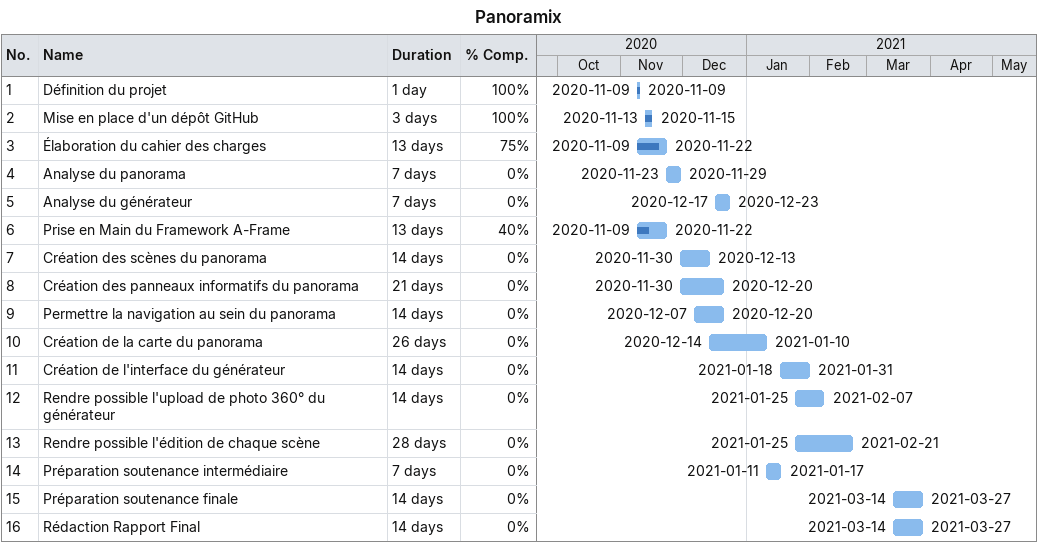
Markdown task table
Panoramix

| ID | Task | Duration | Start | Finish | % complete |
|---|---|---|---|---|---|
| 1 | Définition du projet | 1d | 2020-11-09 | 2020-11-09 | 100 |
| 2 | Mise en place d'un dépôt GitHub | 3d | 2020-11-13 | 2020-11-15 | 100 |
| 3 | Élaboration du cahier des charges | 13d | 2020-11-09 | 2020-11-22 | 75 |
| 4 | Analyse du panorama | 7d | 2020-11-23 | 2020-11-29 | 0 |
| 5 | Analyse du générateur | 7d | 2020-12-17 | 2020-12-23 | 0 |
| 6 | Prise en Main du Framework A-Frame | 13d | 2020-11-09 | 2020-11-22 | 40 |
| 7 | Création des scènes du panorama | 14d | 2020-11-30 | 2020-12-13 | 0 |
| 8 | Création des panneaux informatifs du panorama | 21d | 2020-11-30 | 2020-12-20 | 0 |
| 9 | Permettre la navigation au sein du panorama | 14d | 2020-12-07 | 2020-12-20 | 0 |
| 10 | Création de la carte du panorama | 26d | 2020-12-14 | 2021-01-10 | 0 |
| 11 | Création de l'interface du générateur | 14d | 2021-01-18 | 2021-01-31 | 0 |
| 12 | Rendre possible l'upload de photo 360° du générateur | 14d | 2021-01-25 | 2021-02-07 | 0 |
| 13 | Rendre possible l'édition de chaque scène | 28d | 2021-01-25 | 2021-02-21 | 0 |
| 14 | Préparation soutenance intermédiaire | 7d | 2021-01-11 | 2021-01-17 | 0 |
| 15 | Préparation soutenance finale | 14d | 2021-03-14 | 2021-03-27 | 0 |
| 16 | Rédaction Rapport Final | 14d | 2021-03-14 | 2021-03-27 | 0 |
